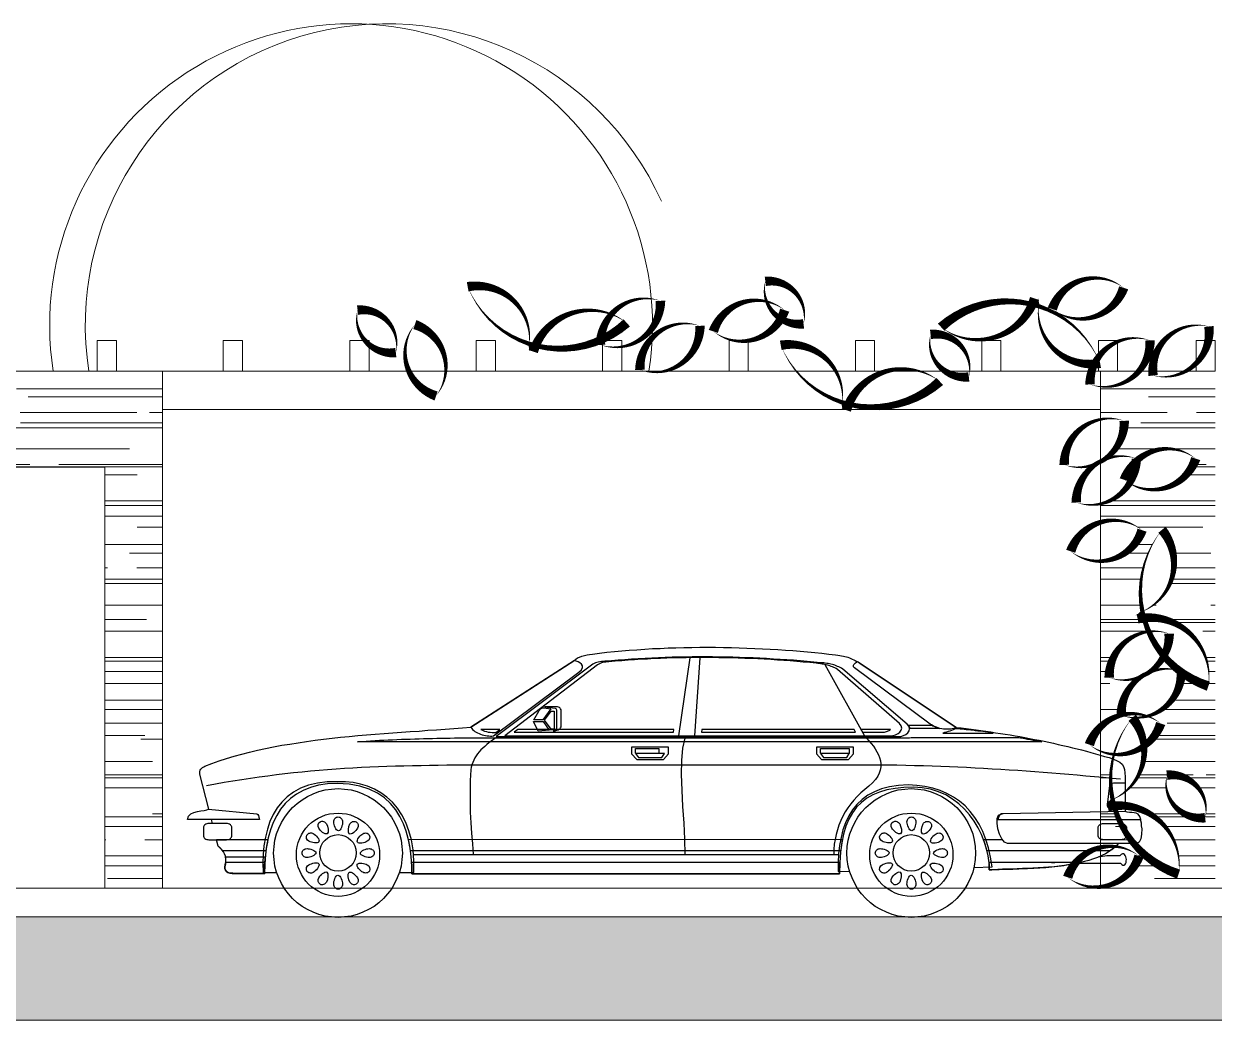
# Model space of a CAD drawing. Header units: metres. Extents: x -686 to 211, y -481 to 125.
# Drawn here: x -487.91 to -481.7, y -382.4 to -377.2 of the extents above; entities that cross this region are included whole.
import ezdxf

# ---------------------------------------------------------------- set-up
doc = ezdxf.new("R2010")
doc.units = ezdxf.units.M
for name, color, linetype in [('SRAFA', 251, 'Continuous'), ('SRAFY', 3, 'Continuous'), ('stávající stromy', 86, 'Continuous'), ('zariz.predmety', 203, 'Continuous'), ('ZDIVO', 1, 'Continuous')]:
    doc.layers.add(name, color=color, linetype=linetype)
pattern_1 = [(360, (-155.7616, -36.91541), (0.44704, 0.2032), [3.048, -0.4064, 1.016, -0.2032]), (360, (-155.49135, -36.8138), (-0.2032, 0.270256), [0.6096, -0.067056, 1.2192, -0.1524]), (360, (-155.66001, -36.74269), (1.05664, 0.136144), [1.6256, -0.28448, 0.8128, -0.2032])]

# ---------------------------------------------------------------- blocks, each defined once
blk = doc.blocks.new('A$C6856461F')
at = {"linetype": 'Continuous'}
for points in [[(-369.08, 78.96), (-365.31, 80.4), (-361.53, 81.7), (-357.62, 82.94), (-353.71, 84.17), (-349.73, 85.27), (-345.62, 86.3), (-341.5, 87.26), (-337.38, 88.22), (-333.13, 89.04), (-328.88, 89.87), (-324.63, 90.55), (-320.24, 91.24), (-315.85, 91.92), (-311.45, 92.54), (-307, 93.09), (-302.54, 93.57), (-298.08, 94.05), (-293.55, 94.53), (-289.02, 94.94), (-284.49, 95.35), (-279.96, 95.7), (-275.37, 96.11), (-270.84, 96.45), (-266.24, 96.73), (-261.72, 97.07), (-257.12, 97.34), (-252.59, 97.69), (-248, 97.96), (-243.47, 98.3), (-239.01, 98.58), (-234.48, 98.92), (-230.02, 99.26), (-175.76, 134.32), (-175.14, 134.94), (-174.32, 135.49), (-173.29, 135.97), (-172.05, 136.38), (-170.75, 136.72), (-169.38, 137.07), (-168.01, 137.27), (-166.56, 137.55), (-162.79, 138.03), (-159.02, 138.44), (-155.11, 138.85), (-151.2, 139.19), (-147.29, 139.54), (-143.31, 139.81), (-139.26, 140.08), (-135.21, 140.36), (-131.17, 140.49), (-127.05, 140.7), (-122.94, 140.84), (-118.82, 140.91), (-114.7, 140.97), (-110.52, 141.04), (-106.4, 141.04), (-102.22, 141.04), (-98.1, 140.97), (-93.99, 140.91), (-89.87, 140.77), (-85.82, 140.63), (-81.71, 140.49), (-77.66, 140.29), (-73.68, 140.08), (-69.7, 139.88), (-65.72, 139.6), (-61.88, 139.33), (-57.97, 138.98), (-54.2, 138.71), (-50.42, 138.3), (-46.79, 137.96), (-43.15, 137.55), (-39.58, 137.13), (-38.42, 136.99), (-37.39, 136.79), (-36.43, 136.65), (-35.47, 136.45), (-34.64, 136.24), (-33.82, 136.04), (-33.07, 135.83), (-32.24, 135.56), (-31.56, 135.28), (-30.8, 134.94), (-30.05, 134.59), (-29.29, 134.18), (-28.47, 133.7), (-27.65, 133.22), (-26.76, 132.61), (-25.79, 131.99), (23.53, 99.19), (26.07, 98.92), (28.67, 98.58), (31.22, 98.24), (33.82, 97.89), (36.36, 97.55), (38.97, 97.21), (41.5, 96.86), (44.04, 96.45), (46.58, 96.11), (49.12, 95.7), (51.73, 95.29), (54.26, 94.8), (56.73, 94.39), (59.27, 93.91), (61.81, 93.43), (64.35, 92.95), (66.82, 92.47), (69.36, 91.99), (71.83, 91.44), (74.3, 90.9), (76.77, 90.35), (79.24, 89.8), (81.71, 89.25), (84.18, 88.63), (86.58, 88.08), (88.98, 87.46), (91.45, 86.78), (93.85, 86.16), (96.18, 85.47), (98.58, 84.79), (100.98, 84.1), (103.31, 83.42), (105.65, 82.66), (107.5, 81.84), (109.01, 81.02), (110.11, 79.99), (110.86, 78.82), (111.34, 77.31), (111.62, 75.53), (111.69, 73.4), (111.69, 55.29)], [(-230.02, 99.26), (-229.61, 98.65), (-229.13, 98.1), (-228.51, 97.62), (-227.9, 97.14), (-227.21, 96.66), (-226.52, 96.31), (-225.7, 95.97), (-224.94, 95.63), (-224.12, 95.35), (-223.23, 95.15), (-222.41, 94.94), (-221.52, 94.8), (-220.69, 94.74), (-219.8, 94.67), (-219.05, 94.67), (-218.22, 94.74), (-173.7, 128.01), (-172.33, 129.31), (-171.71, 130.48), (-171.71, 131.37), (-172.26, 132.19), (-173.08, 132.88), (-174.04, 133.43), (-175.07, 133.84), (-175.96, 134.18), (-230.02, 99.26)], [(-216.78, 94.39), (-6.66, 94.39), (-5.42, 94.53), (-4.12, 94.94), (-2.88, 95.56), (-1.85, 96.45), (-1.17, 97.41), (-0.89, 98.51), (-1.17, 99.75), (-2.13, 100.98), (-35.81, 129.72), (-36.5, 130.13), (-37.11, 130.48), (-37.8, 130.82), (-38.49, 131.1), (-39.17, 131.37), (-39.86, 131.64), (-40.54, 131.85), (-41.23, 132.06), (-41.99, 132.19), (-42.67, 132.4), (-43.42, 132.54), (-44.18, 132.61), (-44.94, 132.74), (-45.69, 132.88), (-46.45, 132.95), (-47.27, 133.02), (-50.84, 133.36), (-54.33, 133.63), (-57.9, 133.98), (-61.47, 134.25), (-64.97, 134.46), (-68.54, 134.73), (-72.03, 134.94), (-75.6, 135.14), (-79.17, 135.35), (-82.67, 135.49), (-86.23, 135.62), (-89.73, 135.76), (-93.3, 135.83), (-96.8, 135.9), (-100.37, 135.97), (-103.87, 136.04), (-107.43, 136.04), (-110.93, 136.04), (-114.43, 136.04), (-118, 135.97), (-121.5, 135.9), (-124.99, 135.83), (-128.56, 135.69), (-132.06, 135.56), (-135.56, 135.42), (-139.05, 135.28), (-142.62, 135.08), (-146.12, 134.87), (-149.62, 134.59), (-153.12, 134.39), (-156.62, 134.05), (-160.12, 133.77), (-161.01, 133.7), (-161.83, 133.63), (-162.65, 133.5), (-163.48, 133.36), (-164.23, 133.15), (-164.92, 132.88), (-165.61, 132.61), (-166.29, 132.19), (-216.78, 94.39)], [(-212.39, 94.8), (-10.56, 94.8), (-9.4, 94.94), (-8.16, 95.35), (-6.93, 95.97), (-5.97, 96.79), (-5.28, 97.76), (-5.01, 98.85), (-5.28, 100.02), (-6.24, 101.25), (-38.55, 129.52), (-39.17, 129.93), (-39.86, 130.27), (-40.48, 130.55), (-41.09, 130.89), (-41.78, 131.1), (-42.47, 131.37), (-43.08, 131.58), (-43.77, 131.78), (-44.46, 131.92), (-45.21, 132.12), (-45.89, 132.26), (-46.58, 132.33), (-47.34, 132.47), (-48.09, 132.61), (-48.85, 132.68), (-49.6, 132.74), (-53.03, 133.09), (-56.39, 133.36), (-59.82, 133.63), (-63.18, 133.91), (-66.61, 134.18), (-69.97, 134.39), (-73.41, 134.66), (-76.77, 134.8), (-80.2, 135.01), (-83.63, 135.14), (-86.99, 135.28), (-90.35, 135.42), (-93.78, 135.49), (-97.14, 135.62), (-100.57, 135.62), (-103.93, 135.69), (-107.36, 135.69), (-110.73, 135.69), (-114.09, 135.69), (-117.52, 135.62), (-120.88, 135.56), (-124.24, 135.49), (-127.67, 135.42), (-131.03, 135.28), (-134.39, 135.14), (-137.75, 134.94), (-141.11, 134.8), (-144.54, 134.53), (-147.91, 134.32), (-151.27, 134.05), (-154.63, 133.77), (-157.99, 133.5), (-158.81, 133.43), (-159.64, 133.36), (-160.39, 133.22), (-161.15, 133.09), (-161.9, 132.88), (-162.59, 132.61), (-163.27, 132.33), (-163.89, 131.92), (-212.39, 94.8)], [(-121.43, 94.8), (-115.46, 135.56)], [(-113.13, 94.8), (-110.31, 135.62)], [(-45.14, 131.99), (-24.42, 94.74)], [(23.46, 99.26), (22.85, 98.99), (22.16, 98.72), (21.4, 98.51), (20.58, 98.37), (19.69, 98.3), (18.8, 98.3), (17.84, 98.3), (16.88, 98.37), (15.92, 98.51), (14.95, 98.72), (14, 98.99), (13.1, 99.26), (12.21, 99.61), (11.39, 100.02), (10.56, 100.5), (9.88, 100.98), (-29.64, 130.41), (-30.12, 130.82), (-30.25, 131.23), (-30.18, 131.64), (-29.98, 132.12), (-29.57, 132.54), (-29.09, 132.88), (-28.61, 133.29), (-28.13, 133.63), (23.46, 99.26)], [(-188.24, 108.87), (-192.5, 103.17), (-197.23, 103.17), (-194.56, 107.77), (-194.35, 108.11), (-194.07, 108.46), (-193.87, 108.73), (-193.53, 108.94), (-193.25, 109.14), (-192.91, 109.28), (-192.43, 109.42), (-191.95, 109.42), (-188.24, 108.87)], [(-191.67, 110.03), (-186.05, 109.21), (-185.64, 109.01), (-185.43, 108.73), (-185.29, 108.32), (-185.36, 107.84), (-185.36, 98.99), (-185.57, 98.37), (-185.84, 97.96), (-186.39, 97.55), (-187.14, 97.28), (-186.05, 97.48), (-185.16, 97.76), (-184.47, 98.03), (-183.85, 98.3), (-183.44, 98.65), (-183.17, 98.99), (-182.96, 99.47), (-182.89, 99.95), (-182.89, 107.63), (-182.96, 108.32), (-183.17, 108.87), (-183.44, 109.28), (-183.78, 109.55), (-184.26, 109.83), (-184.81, 109.97), (-185.43, 110.03), (-186.12, 110.03), (-191.67, 110.03)], [(-186.53, 107.7), (-186.53, 98.24), (-188.04, 98.24), (-191.54, 103.04), (-188.18, 107.7), (-186.53, 107.7)], [(-194.83, 97.34), (-197.37, 102.28), (-192.36, 102.28), (-189.07, 97.82), (-194.83, 97.34)], [(-1.37, 100.36), (10.7, 100.36), (11.25, 100.09), (11.73, 99.88), (12.28, 99.61), (12.83, 99.4), (13.31, 99.19), (13.86, 98.99), (14.41, 98.78), (14.95, 98.58), (-0.62, 98.58), (-0.75, 99.13), (-0.96, 99.54), (-1.17, 99.95), (-1.37, 100.36)], [(56.25, 93.98), (57.01, 93.84), (57.76, 93.71), (58.52, 93.57), (59.27, 93.43), (60.03, 93.3), (60.78, 93.16), (61.54, 93.02), (62.29, 92.89), (62.98, 92.75), (63.73, 92.61), (64.49, 92.47), (65.24, 92.33), (65.99, 92.2), (66.75, 91.99), (67.5, 91.86), (68.26, 91.72), (-289.3, 91.72), (-287.03, 91.86), (-284.7, 92.06), (-282.44, 92.2), (-280.1, 92.33), (-277.84, 92.47), (-275.51, 92.61), (-273.24, 92.68), (-270.91, 92.81), (-268.65, 92.89), (-266.31, 93.02), (-263.98, 93.09), (-261.72, 93.16), (-259.38, 93.23), (-257.05, 93.3), (-254.79, 93.37), (-252.46, 93.43), (-250.12, 93.5), (-247.86, 93.57), (-245.53, 93.57), (-243.26, 93.64), (-240.93, 93.64), (-238.6, 93.71), (-236.33, 93.71), (-234, 93.71), (-231.74, 93.78), (-229.47, 93.78), (-227.14, 93.78), (-224.88, 93.78), (-222.61, 93.78), (-220.35, 93.78), (-218.08, 93.78), (-215.82, 93.78), (-5.01, 93.78), (-4.18, 93.78), (-3.36, 93.78), (-2.54, 93.78), (-1.71, 93.84), (-0.89, 93.84), (-0.14, 93.91), (0.69, 93.91), (1.44, 93.98), (56.25, 93.98)], [(-217.06, 93.71), (-218.29, 92.89), (-219.46, 91.99), (-220.63, 91.1), (-221.72, 90.21), (-222.82, 89.32), (-223.85, 88.42), (-224.81, 87.46), (-225.7, 86.44), (-226.52, 85.47), (-227.28, 84.38), (-227.96, 83.28), (-228.58, 82.18), (-229.06, 80.95), (-229.47, 79.71), (-229.82, 78.48), (-230.02, 77.1), (-230.37, 71.55), (-230.5, 66.06), (-230.5, 60.5), (-230.37, 55.01), (-230.09, 49.46), (-229.68, 43.9), (-229.27, 38.41), (-228.86, 32.86)], [(-224.81, 98.1), (-223.92, 97.69), (-222.96, 97.34), (-221.93, 97), (-220.97, 96.79), (-219.94, 96.66), (-218.91, 96.59), (-217.95, 96.52), (-216.99, 96.59), (-215, 98.1), (-224.81, 98.1)], [(-195.24, 98.1), (-205.6, 98.1), (-207.45, 96.73), (-124.17, 96.73), (-123.97, 98.1), (-184.33, 98.1), (-184.33, 98.1), (-195.24, 98.1)], [(-185.77, 98.03), (-189.27, 98.1), (-189.27, 98.1), (-185.77, 98.03)], [(-118.34, 93.64), (-119.51, 88.42), (-120.05, 81.98), (-120.12, 74.57), (-119.85, 66.47), (-119.44, 57.9), (-118.89, 49.25), (-118.48, 40.82), (-118.34, 32.86)], [(-109.49, 98.1), (-109.56, 96.73), (-29.16, 96.73), (-29.91, 98.1), (-109.49, 98.1)], [(-23.32, 93.64), (-22.09, 92.27), (-20.92, 90.83), (-19.82, 89.39), (-18.8, 87.94), (-17.91, 86.44), (-17.15, 84.93), (-16.53, 83.42), (-16.12, 81.84), (-15.92, 80.26), (-15.92, 78.61), (-16.19, 76.97), (-16.74, 75.32), (-17.56, 73.68), (-18.73, 71.96), (-20.24, 70.24), (-22.09, 68.46), (-24.29, 66.82), (-26.27, 65.03), (-28.19, 63.18), (-29.98, 61.26), (-31.63, 59.27), (-33.14, 57.21), (-34.51, 55.08), (-35.74, 52.82), (-36.84, 50.56), (-37.8, 48.22), (-38.62, 45.75), (-39.31, 43.28), (-39.79, 40.75), (-40.2, 38.21), (-40.41, 35.53), (-40.48, 32.86)], [(-26.27, 98.1), (-25.52, 96.73), (-14.61, 96.73), (-14, 96.79), (-13.45, 96.93), (-12.96, 97.07), (-12.42, 97.21), (-12.01, 97.41), (-11.59, 97.62), (-11.25, 97.82), (-10.91, 98.1), (-26.27, 98.1)], [(42.74, 96.25), (41.37, 96.45), (40, 96.66), (38.62, 96.86), (37.32, 97), (36.02, 97.21), (34.78, 97.34), (33.48, 97.48), (32.31, 97.69), (31.08, 97.82), (29.91, 97.96), (28.75, 98.03), (27.65, 98.17), (26.55, 98.24), (25.45, 98.37), (24.42, 98.44), (23.46, 98.51), (22.64, 98.24), (21.81, 97.89), (20.99, 97.62), (20.1, 97.34), (19.21, 97.07), (18.32, 96.79), (17.42, 96.52), (16.46, 96.25), (42.74, 96.25)], [(-143.44, 82.46), (-129.45, 82.46), (-126.85, 85.34), (-126.85, 88.84), (-146.12, 88.84), (-146.12, 85.34), (-143.44, 82.46)], [(-144, 85.75), (-144, 88.22), (-131.85, 88.22), (-131.85, 85.61)], [(-46.86, 82.46), (-32.86, 82.46), (-30.25, 85.34), (-30.25, 88.84), (-49.53, 88.84), (-49.53, 85.34), (-46.86, 82.46)], [(-47.4, 85.75), (-47.4, 88.22), (-32.38, 88.22), (-32.38, 85.61)], [(-144, 85.61), (-142.49, 83.55), (-130.28, 83.55), (-128.97, 85.61), (-144, 85.61)], [(-47.4, 85.61), (-45.89, 83.55), (-33.68, 83.55), (-32.38, 85.61), (-47.4, 85.61)], [(-366.96, 56.57), (-371.55, 74.77), (-371.62, 75.53), (-371.62, 76.21), (-371.41, 76.9), (-371.07, 77.45), (-370.66, 77.93), (-370.18, 78.34), (-369.63, 78.68), (-369.08, 78.96)], [(109.28, 72.17), (104.76, 72.58), (100.23, 72.99), (95.7, 73.4), (91.24, 73.81), (86.71, 74.22), (82.26, 74.57), (77.8, 74.91), (73.34, 75.32), (68.88, 75.67), (64.49, 76.01), (60.03, 76.28), (55.57, 76.63), (51.11, 76.9), (46.72, 77.24), (42.26, 77.45), (37.8, 77.72), (33.34, 78), (28.88, 78.2), (24.36, 78.41), (19.9, 78.61), (15.37, 78.82), (10.84, 78.96), (6.31, 79.09), (1.71, 79.23), (-2.88, 79.3), (-7.48, 79.44), (-12.14, 79.51), (-16.81, 79.51), (-21.54, 79.57), (-26.27, 79.57), (-31.01, 79.57), (-35.81, 79.51), (-224.46, 79.51), (-229.06, 79.51), (-233.59, 79.51), (-238.12, 79.44), (-242.64, 79.44), (-247.17, 79.37), (-251.63, 79.3), (-256.09, 79.23), (-260.55, 79.16), (-265.01, 79.03), (-269.47, 78.96), (-273.93, 78.75), (-278.39, 78.61), (-282.78, 78.41), (-287.24, 78.2), (-291.63, 77.93), (-296.09, 77.72), (-300.48, 77.38), (-304.94, 77.04), (-309.33, 76.69), (-313.79, 76.35), (-318.25, 75.87), (-322.71, 75.46), (-327.16, 74.91), (-331.62, 74.43), (-336.15, 73.81), (-340.68, 73.26), (-345.21, 72.58), (-349.73, 71.89), (-354.33, 71.14), (-358.86, 70.38), (-363.45, 69.56), (-368.12, 68.67)], [(109.28, 72.17), (104.76, 72.58), (100.23, 72.99), (95.7, 73.4), (91.24, 73.81), (86.71, 74.22), (82.26, 74.57), (77.8, 74.91), (73.34, 75.32), (68.88, 75.67), (64.49, 76.01), (60.03, 76.28), (55.57, 76.63), (51.11, 76.9), (46.72, 77.24), (42.26, 77.45), (37.8, 77.72), (33.34, 78), (28.88, 78.2), (24.36, 78.41), (19.9, 78.61), (15.37, 78.82), (10.84, 78.96), (6.31, 79.09), (1.71, 79.23), (-2.88, 79.3), (-7.48, 79.44), (-12.14, 79.51), (-16.81, 79.51), (-21.54, 79.57), (-26.27, 79.57), (-31.01, 79.57), (-35.81, 79.51), (-224.46, 79.51), (-229.06, 79.51), (-233.59, 79.51), (-238.12, 79.44), (-242.64, 79.44), (-247.17, 79.37), (-251.63, 79.3), (-256.09, 79.23), (-260.55, 79.16), (-265.01, 79.03), (-269.47, 78.96), (-273.93, 78.75), (-278.39, 78.61), (-282.78, 78.41), (-287.24, 78.2), (-291.63, 77.93), (-296.09, 77.72), (-300.48, 77.38), (-304.94, 77.04), (-309.33, 76.69), (-313.79, 76.35), (-318.25, 75.87), (-322.71, 75.46), (-327.16, 74.91), (-331.62, 74.43), (-336.15, 73.81), (-340.68, 73.26), (-345.21, 72.58), (-349.73, 71.89), (-354.33, 71.14), (-358.86, 70.38), (-363.45, 69.56), (-368.12, 68.67)], [(108.19, 38.62), (107.91, 38.28), (106.54, 36.9), (104.96, 35.6), (103.31, 34.37), (101.46, 33.27), (99.48, 32.24), (97.35, 31.35), (95.15, 30.52), (92.82, 29.77), (90.42, 29.15), (87.88, 28.53), (85.34, 27.99), (82.73, 27.57), (79.99, 27.16), (77.32, 26.82), (74.57, 26.48), (71.76, 26.2), (69.01, 26), (66.27, 25.86), (63.46, 25.65), (60.71, 25.52), (58.04, 25.45), (55.36, 25.31), (52.75, 25.24), (50.15, 25.17), (47.68, 25.11), (45.28, 25.04), (42.95, 24.9), (40.75, 24.83), (40.61, 28.47), (40.13, 32.17), (39.31, 35.88), (38.14, 39.58), (36.7, 43.28), (34.92, 46.85), (32.79, 50.28), (30.46, 53.51), (27.72, 56.59), (24.77, 59.34), (21.54, 61.81), (17.97, 63.93), (14.2, 65.65), (10.08, 66.88), (5.76, 67.71), (1.17, 67.98), (-3.84, 67.84), (-8.44, 67.36), (-12.69, 66.61), (-16.6, 65.44), (-20.1, 64), (-23.26, 62.22), (-26.07, 60.02), (-28.54, 57.56), (-30.73, 54.6), (-32.59, 51.31), (-34.16, 47.61), (-35.4, 43.49), (-36.36, 38.96), (-36.98, 34.02), (-37.39, 28.6), (-37.52, 22.77), (-260.89, 22.77), (-260.96, 26.06), (-261.1, 29.63), (-261.44, 33.34), (-261.99, 37.25), (-262.82, 41.16), (-263.91, 45.07), (-265.28, 48.91), (-267.14, 52.61), (-269.33, 56.18), (-272.01, 59.41), (-275.16, 62.36), (-278.87, 64.89), (-283.19, 67.02), (-288.06, 68.6), (-293.69, 69.56), (-299.93, 69.9), (-305.01, 69.7), (-309.6, 69.01), (-313.86, 67.84), (-317.7, 66.33), (-321.13, 64.42), (-324.28, 62.15), (-327.03, 59.47), (-329.43, 56.46), (-331.49, 53.16), (-333.27, 49.6), (-334.71, 45.69), (-335.88, 41.57), (-336.77, 37.18), (-337.38, 32.58), (-337.73, 27.78), (-337.87, 22.77), (-353.17, 22.98), (-354.67, 22.98), (-355.98, 23.12), (-356.94, 23.46), (-357.69, 23.94), (-358.24, 24.63), (-358.52, 25.45), (-358.52, 26.54), (-358.31, 27.85), (-358.1, 29.36), (-358.1, 30.73), (-358.31, 31.97), (-358.72, 33.13), (-359.27, 34.23), (-360.09, 35.26), (-360.98, 36.22), (-362.08, 37.25), (-362.91, 40.54)], [(-267.42, 23.46), (-259.93, 23.46), (-259.86, 29.56), (-260.28, 35.26), (-261.1, 40.47), (-262.4, 45.27), (-264.05, 49.6), (-266.04, 53.51), (-268.37, 57), (-271.05, 60.09), (-273.93, 62.77), (-277.08, 65.1), (-280.45, 66.95), (-284.01, 68.46), (-287.72, 69.63), (-291.49, 70.38), (-295.47, 70.8), (-299.45, 70.86), (-305.07, 70.72), (-310.22, 70.11), (-314.81, 69.01), (-319, 67.43), (-322.71, 65.44), (-325.93, 63.04), (-328.81, 60.23), (-331.28, 57.14), (-333.34, 53.71), (-335.05, 50.01), (-336.36, 46.03), (-337.38, 41.84), (-338.14, 37.45), (-338.55, 32.92), (-338.69, 28.26), (-338.62, 23.46)], [(32.73, 26.07), (42.19, 26.34), (41.37, 31.49), (40.34, 36.29), (38.97, 40.75), (37.32, 44.86), (35.4, 48.71), (33.2, 52.13), (30.8, 55.36), (28.13, 58.17), (25.18, 60.64), (22.02, 62.84), (18.59, 64.69), (15.02, 66.27), (11.18, 67.43), (7.14, 68.32), (2.88, 68.94), (-1.58, 69.15), (-6.66, 68.94), (-11.32, 68.26), (-15.51, 67.16), (-19.28, 65.65), (-22.71, 63.8), (-25.73, 61.6), (-28.4, 58.99), (-30.66, 56.11), (-32.65, 52.96), (-34.3, 49.46), (-35.67, 45.75), (-36.7, 41.77), (-37.46, 37.59), (-38.01, 33.27), (-38.28, 28.74), (-38.28, 24.01)], [(111.69, 56.66), (103.59, 56.87), (102.97, 57.14), (102.63, 57.56), (102.49, 58.17), (102.56, 58.86), (103.73, 68.94), (104, 69.49), (104.41, 69.9), (104.96, 70.18), (105.65, 70.24), (111.69, 70.24), (111.69, 56.66)], [(-299.45, 67.23), (-296.02, 67.02), (-292.66, 66.54), (-289.5, 65.72), (-286.41, 64.55), (-283.46, 63.18), (-280.65, 61.46), (-278.11, 59.54), (-275.71, 57.35), (-273.52, 54.95), (-271.6, 52.41), (-269.88, 49.6), (-268.51, 46.65), (-267.34, 43.56), (-266.52, 40.4), (-266.04, 37.04), (-265.83, 33.61), (-266.04, 30.18), (-266.52, 26.82), (-267.34, 23.66), (-268.51, 20.58), (-269.88, 17.63), (-271.6, 14.81), (-273.52, 12.28), (-275.71, 9.88), (-278.11, 7.68), (-280.65, 5.76), (-283.46, 4.05), (-286.41, 2.68), (-289.5, 1.51), (-292.66, 0.69), (-296.02, 0.21), (-299.45, 0), (-302.88, 0.21), (-306.24, 0.69), (-309.4, 1.51), (-312.48, 2.68), (-315.43, 4.05), (-318.25, 5.76), (-320.78, 7.68), (-323.18, 9.88), (-325.38, 12.28), (-327.3, 14.81), (-329.02, 17.63), (-330.39, 20.58), (-331.55, 23.66), (-332.38, 26.82), (-332.86, 30.18), (-333.07, 33.61), (-332.86, 37.04), (-332.38, 40.4), (-331.55, 43.56), (-330.39, 46.65), (-329.02, 49.6), (-327.3, 52.41), (-325.38, 54.95), (-323.18, 57.35), (-320.78, 59.54), (-318.25, 61.46), (-315.43, 63.18), (-312.48, 64.55), (-309.4, 65.72), (-306.24, 66.54), (-302.88, 67.02), (-299.45, 67.23)], [(0, 67.23), (3.43, 67.02), (6.79, 66.54), (9.95, 65.72), (13.03, 64.55), (15.99, 63.18), (18.8, 61.46), (21.34, 59.54), (23.74, 57.35), (25.93, 54.95), (27.85, 52.41), (29.57, 49.6), (30.94, 46.65), (32.11, 43.56), (32.93, 40.4), (33.41, 37.04), (33.62, 33.61), (33.41, 30.18), (32.93, 26.82), (32.11, 23.66), (30.94, 20.58), (29.57, 17.63), (27.85, 14.81), (25.93, 12.28), (23.74, 9.88), (21.34, 7.68), (18.8, 5.76), (15.99, 4.05), (13.03, 2.68), (9.95, 1.51), (6.79, 0.69), (3.43, 0.21), (0, 0), (-3.43, 0.21), (-6.79, 0.69), (-9.95, 1.51), (-13.03, 2.68), (-15.98, 4.05), (-18.8, 5.76), (-21.33, 7.68), (-23.74, 9.88), (-25.93, 12.28), (-27.85, 14.81), (-29.57, 17.63), (-30.94, 20.58), (-32.11, 23.66), (-32.93, 26.82), (-33.41, 30.18), (-33.62, 33.61), (-33.41, 37.04), (-32.93, 40.4), (-32.11, 43.56), (-30.94, 46.65), (-29.57, 49.6), (-27.85, 52.41), (-25.93, 54.95), (-23.74, 57.35), (-21.33, 59.54), (-18.8, 61.46), (-15.98, 63.18), (-13.03, 64.55), (-9.95, 65.72), (-6.79, 66.54), (-3.43, 67.02), (0, 67.23)], [(-340.54, 51.04), (-378.07, 51.11), (-377.52, 52.82), (-376.28, 54.06), (-374.7, 54.81), (-372.92, 55.29), (-371.07, 55.63), (-369.35, 55.84), (-367.98, 56.11), (-367.16, 56.59), (-341.91, 54.06), (-341.36, 53.78), (-341.02, 53.23), (-340.75, 52.34), (-340.54, 51.04)], [(-365.06, 49.05), (-365.57, 51.08)], [(-308.85, 49.94), (-308.43, 50.14), (-307.95, 50.21), (-307.48, 50.21), (-307.06, 50.08), (-306.58, 49.87), (-306.17, 49.6), (-305.83, 49.25), (-305.49, 48.84), (-305.01, 47.61), (-304.59, 46.1), (-304.59, 44.59), (-305.07, 43.7), (-305.55, 43.56), (-306.1, 43.7), (-306.79, 43.97), (-307.48, 44.38), (-308.09, 44.93), (-308.71, 45.48), (-309.19, 46.03), (-309.53, 46.51), (-309.88, 47.47), (-309.88, 48.43), (-309.53, 49.32), (-308.85, 49.94)], [(-299.38, 52.48), (-298.9, 52.41), (-298.49, 52.27), (-298.08, 52.07), (-297.73, 51.72), (-297.46, 51.31), (-297.25, 50.9), (-297.12, 50.42), (-297.05, 49.87), (-297.12, 49.25), (-297.18, 48.57), (-297.39, 47.74), (-297.66, 46.99), (-298.01, 46.3), (-298.35, 45.75), (-298.76, 45.34), (-299.24, 45.21), (-299.72, 45.34), (-300.2, 45.75), (-300.62, 46.3), (-300.96, 46.99), (-301.3, 47.74), (-301.51, 48.57), (-301.64, 49.25), (-301.71, 49.87), (-301.64, 50.42), (-301.51, 50.9), (-301.3, 51.31), (-301.03, 51.72), (-300.68, 52.07), (-300.27, 52.27), (-299.86, 52.41), (-299.38, 52.48)], [(-289.98, 49.87), (-289.3, 49.25), (-288.95, 48.43), (-288.95, 47.47), (-289.3, 46.51), (-289.64, 46.03), (-290.12, 45.41), (-290.67, 44.86), (-291.21, 44.31), (-291.9, 43.83), (-292.52, 43.56), (-293.07, 43.42), (-293.55, 43.56), (-294.03, 44.45), (-294.03, 45.96), (-293.76, 47.54), (-293.27, 48.77), (-293, 49.19), (-292.66, 49.53), (-292.25, 49.8), (-291.83, 50.01), (-291.35, 50.14), (-290.87, 50.14), (-290.46, 50.08), (-289.98, 49.87)], [(-9.4, 49.94), (-8.99, 50.14), (-8.51, 50.21), (-8.03, 50.21), (-7.61, 50.08), (-7.14, 49.87), (-6.72, 49.6), (-6.38, 49.25), (-6.04, 48.84), (-5.56, 47.61), (-5.15, 46.1), (-5.15, 44.59), (-5.63, 43.7), (-6.1, 43.56), (-6.66, 43.7), (-7.34, 43.97), (-8.03, 44.38), (-8.64, 44.93), (-9.26, 45.48), (-9.74, 46.03), (-10.08, 46.51), (-10.43, 47.47), (-10.43, 48.43), (-10.08, 49.32), (-9.4, 49.94)], [(0.07, 52.48), (0.55, 52.41), (0.96, 52.27), (1.37, 52.07), (1.71, 51.72), (1.99, 51.31), (2.19, 50.9), (2.33, 50.42), (2.4, 49.87), (2.33, 49.25), (2.27, 48.57), (2.06, 47.74), (1.78, 46.99), (1.44, 46.3), (1.1, 45.75), (0.69, 45.34), (0.21, 45.21), (-0.28, 45.34), (-0.75, 45.75), (-1.17, 46.3), (-1.51, 46.99), (-1.85, 47.74), (-2.06, 48.57), (-2.19, 49.25), (-2.26, 49.87), (-2.19, 50.42), (-2.06, 50.9), (-1.85, 51.31), (-1.58, 51.72), (-1.23, 52.07), (-0.82, 52.27), (-0.41, 52.41), (0.07, 52.48)], [(9.47, 49.87), (10.15, 49.25), (10.5, 48.43), (10.5, 47.47), (10.15, 46.51), (9.81, 46.03), (9.33, 45.41), (8.78, 44.86), (8.23, 44.31), (7.55, 43.83), (6.93, 43.56), (6.38, 43.42), (5.9, 43.56), (5.42, 44.45), (5.42, 45.96), (5.69, 47.54), (6.17, 48.77), (6.45, 49.19), (6.79, 49.53), (7.2, 49.8), (7.62, 50.01), (8.09, 50.14), (8.57, 50.14), (8.99, 50.08), (9.47, 49.87)], [(120.33, 47.26), (120.4, 46.3), (120.26, 43.49), (119.85, 41.02), (119.02, 39.31), (117.93, 38.62), (50.22, 38.62), (48.64, 39.31), (47.27, 41.02), (46.1, 43.49), (45.28, 46.3), (44.87, 49.12), (44.87, 51.59), (45.48, 53.3), (46.72, 53.99), (46.72, 53.99), (46.72, 53.92)], [(45.14, 51.04), (119.92, 51.11), (119.37, 52.75), (118.55, 53.85), (117.52, 54.4), (116.35, 54.67), (115.12, 54.74), (113.95, 54.81), (112.72, 54.95), (111.69, 55.29), (47.95, 54.06), (47.34, 53.99), (46.86, 53.78), (46.45, 53.58), (46.1, 53.23), (45.83, 52.82), (45.55, 52.34), (45.35, 51.72), (45.14, 51.04)], [(47.95, 54.06), (46.79, 54.06), (46.58, 53.64), (46.58, 53.64)], [(120.36, 46.78), (120.4, 46.78), (120.33, 47.95), (120.26, 49.25), (119.99, 50.42), (119.85, 51.04), (119.85, 51.11)], [(-357.76, 49.05), (-366.89, 49.05), (-367.5, 48.98), (-368.05, 48.84), (-368.53, 48.63), (-368.94, 48.36), (-369.29, 48.02), (-369.56, 47.68), (-369.7, 47.26), (-369.77, 46.78), (-369.77, 42.8), (-369.7, 42.33), (-369.56, 41.91), (-369.29, 41.5), (-368.94, 41.16), (-368.53, 40.88), (-368.05, 40.68), (-367.5, 40.61), (-366.89, 40.54), (-357.76, 40.54), (-357.21, 40.61), (-356.66, 40.68), (-356.18, 40.88), (-355.7, 41.16), (-355.36, 41.5), (-355.08, 41.91), (-354.95, 42.33), (-354.88, 42.8), (-354.88, 46.78), (-354.95, 47.26), (-355.08, 47.68), (-355.36, 48.02), (-355.7, 48.36), (-356.18, 48.63), (-356.66, 48.84), (-357.21, 48.98), (-357.76, 49.05)], [(-315.71, 43.01), (-315.43, 43.35), (-315.09, 43.7), (-314.68, 43.9), (-314.2, 44.04), (-313.79, 44.11), (-313.3, 44.11), (-312.83, 43.97), (-312.35, 43.76), (-311.87, 43.42), (-311.25, 42.94), (-310.7, 42.39), (-310.15, 41.77), (-309.67, 41.16), (-309.4, 40.54), (-309.26, 39.99), (-309.4, 39.51), (-309.74, 39.17), (-310.29, 38.96), (-310.97, 38.89), (-311.8, 38.96), (-312.55, 39.03), (-313.38, 39.24), (-314.06, 39.44), (-314.61, 39.72), (-315.36, 40.4), (-315.85, 41.23), (-315.98, 42.12), (-315.71, 43.01)], [(-283.12, 43.01), (-282.85, 42.12), (-282.92, 41.23), (-283.4, 40.34), (-284.15, 39.72), (-284.7, 39.44), (-285.39, 39.17), (-286.14, 38.96), (-286.96, 38.83), (-287.72, 38.76), (-288.4, 38.76), (-288.95, 38.96), (-289.3, 39.31), (-289.43, 39.78), (-289.3, 40.34), (-289.02, 41.02), (-288.61, 41.64), (-288.13, 42.33), (-287.51, 42.87), (-286.96, 43.35), (-286.48, 43.7), (-286, 43.9), (-285.52, 44.04), (-285.04, 44.11), (-284.56, 44.04), (-284.15, 43.9), (-283.74, 43.7), (-283.4, 43.35), (-283.12, 43.01)], [(-16.26, 43.01), (-15.98, 43.35), (-15.64, 43.7), (-15.23, 43.9), (-14.75, 44.04), (-14.34, 44.11), (-13.86, 44.11), (-13.38, 43.97), (-12.9, 43.76), (-12.42, 43.42), (-11.8, 42.94), (-11.25, 42.39), (-10.7, 41.77), (-10.22, 41.16), (-9.95, 40.54), (-9.81, 39.99), (-9.95, 39.51), (-10.29, 39.17), (-10.84, 38.96), (-11.53, 38.89), (-12.35, 38.96), (-13.1, 39.03), (-13.93, 39.24), (-14.61, 39.44), (-15.16, 39.72), (-15.92, 40.4), (-16.4, 41.23), (-16.53, 42.12), (-16.26, 43.01)], [(16.33, 43.01), (16.6, 42.12), (16.53, 41.23), (16.05, 40.34), (15.3, 39.72), (14.75, 39.44), (14.06, 39.17), (13.31, 38.96), (12.49, 38.83), (11.73, 38.76), (11.05, 38.76), (10.5, 38.96), (10.15, 39.31), (10.02, 39.78), (10.15, 40.34), (10.43, 41.02), (10.84, 41.64), (11.32, 42.33), (11.94, 42.87), (12.49, 43.35), (12.97, 43.7), (13.45, 43.9), (13.93, 44.04), (14.41, 44.11), (14.89, 44.04), (15.3, 43.9), (15.71, 43.7), (16.05, 43.35), (16.33, 43.01)], [(100.43, 49.05), (109.56, 49.05), (110.17, 48.98), (110.73, 48.84), (111.21, 48.63), (111.62, 48.36), (111.96, 48.02), (112.23, 47.68), (112.37, 47.26), (112.44, 46.78), (112.44, 42.8), (112.37, 42.33), (112.23, 41.91), (111.96, 41.5), (111.62, 41.16), (111.21, 40.88), (110.73, 40.68), (110.17, 40.61), (109.56, 40.54), (100.43, 40.54), (99.89, 40.61), (99.34, 40.68), (98.86, 40.88), (98.38, 41.16), (98.03, 41.5), (97.76, 41.91), (97.62, 42.33), (97.55, 42.8), (97.55, 46.78), (97.62, 47.26), (97.76, 47.68), (98.03, 48.02), (98.38, 48.36), (98.86, 48.63), (99.34, 48.84), (99.89, 48.98), (100.43, 49.05)], [(-359.61, 34.71), (-359.89, 35.05), (-360.16, 35.39), (-360.44, 35.67), (-360.71, 36.01), (-361.05, 36.29), (-361.4, 36.63), (-361.74, 36.9), (-362.08, 37.25), (-362.97, 40.75), (-336.08, 40.75), (-336.36, 39.31), (-336.63, 37.8), (-336.9, 36.22), (-337.11, 34.71), (-359.61, 34.71)], [(-357.21, 40.61), (-357.21, 40.61)], [(-299.45, 43.22), (-297.53, 43.01), (-295.74, 42.46), (-294.1, 41.57), (-292.72, 40.4), (-291.56, 39.03), (-290.67, 37.38), (-290.12, 35.6), (-289.91, 33.68), (-290.12, 31.76), (-290.67, 29.98), (-291.56, 28.33), (-292.72, 26.96), (-294.1, 25.79), (-295.74, 24.9), (-297.53, 24.35), (-299.45, 24.14), (-301.37, 24.35), (-303.15, 24.9), (-304.8, 25.79), (-306.17, 26.96), (-307.34, 28.33), (-308.23, 29.98), (-308.78, 31.76), (-308.99, 33.68), (-308.78, 35.6), (-308.23, 37.38), (-307.34, 39.03), (-306.17, 40.4), (-304.8, 41.57), (-303.15, 42.46), (-301.37, 43.01), (-299.45, 43.22)], [(-261.58, 34.71), (-261.79, 36.22), (-262.06, 37.73), (-262.33, 39.24), (-262.68, 40.75), (-36.02, 40.82), (-36.29, 39.37), (-36.5, 37.87), (-36.7, 36.29), (-36.91, 34.71), (-261.58, 34.71)], [(0, 43.22), (1.92, 43.01), (3.7, 42.46), (5.35, 41.57), (6.72, 40.4), (7.89, 39.03), (8.78, 37.38), (9.33, 35.6), (9.54, 33.68), (9.33, 31.76), (8.78, 29.98), (7.89, 28.33), (6.72, 26.96), (5.35, 25.79), (3.7, 24.9), (1.92, 24.35), (0, 24.14), (-1.92, 24.35), (-3.7, 24.9), (-5.35, 25.79), (-6.72, 26.96), (-7.89, 28.33), (-8.78, 29.98), (-9.33, 31.76), (-9.54, 33.68), (-9.33, 35.6), (-8.78, 37.38), (-7.89, 39.03), (-6.72, 40.4), (-5.35, 41.57), (-3.7, 42.46), (-1.92, 43.01), (0, 43.22)], [(39.58, 34.71), (39.17, 36.22), (38.76, 37.73), (38.28, 39.24), (37.73, 40.75), (47.49, 40.75)], [(108.22, 38.62), (107.91, 38.28), (107.16, 37.45), (106.4, 36.7), (105.58, 36.01), (104.69, 35.33), (103.8, 34.71), (39.58, 34.71)], [(99.89, 40.61), (99.89, 40.61)], [(-358.24, 31.69), (-337.66, 31.69), (-338, 22.84), (-354.47, 23.05), (-356.59, 23.25), (-357.83, 23.94), (-358.38, 24.97), (-358.52, 26.27), (-358.38, 27.64), (-358.1, 29.08), (-358.04, 30.46), (-358.24, 31.69)], [(-318.25, 33.61), (-318.18, 34.09), (-318.04, 34.5), (-317.83, 34.91), (-317.49, 35.26), (-317.08, 35.53), (-316.67, 35.74), (-316.19, 35.88), (-315.64, 35.94), (-315.02, 35.88), (-314.34, 35.81), (-313.58, 35.6), (-312.76, 35.33), (-312.07, 34.98), (-311.52, 34.64), (-311.11, 34.23), (-310.97, 33.75), (-311.11, 33.27), (-311.52, 32.79), (-312.07, 32.38), (-312.76, 32.03), (-313.58, 31.69), (-314.34, 31.49), (-315.02, 31.35), (-315.64, 31.28), (-316.19, 31.35), (-316.67, 31.49), (-317.08, 31.69), (-317.49, 31.97), (-317.83, 32.31), (-318.04, 32.72), (-318.18, 33.13), (-318.25, 33.61)], [(-280.58, 33.61), (-280.65, 33.13), (-280.79, 32.72), (-280.99, 32.31), (-281.34, 31.97), (-281.75, 31.69), (-282.16, 31.49), (-282.64, 31.35), (-283.12, 31.28), (-283.74, 31.35), (-284.49, 31.42), (-285.25, 31.62), (-286, 31.9), (-286.69, 32.24), (-287.31, 32.58), (-287.65, 32.99), (-287.79, 33.48), (-287.65, 33.96), (-287.24, 34.43), (-286.69, 34.85), (-286, 35.19), (-285.25, 35.53), (-284.49, 35.74), (-283.81, 35.88), (-283.19, 35.94), (-282.64, 35.88), (-282.16, 35.74), (-281.75, 35.53), (-281.34, 35.26), (-280.99, 34.91), (-280.79, 34.5), (-280.65, 34.09), (-280.58, 33.61)], [(-260.35, 32.86), (-37.66, 32.86)], [(-18.8, 33.61), (-18.73, 34.09), (-18.59, 34.5), (-18.39, 34.91), (-18.04, 35.26), (-17.63, 35.53), (-17.22, 35.74), (-16.74, 35.88), (-16.19, 35.94), (-15.57, 35.88), (-14.89, 35.81), (-14.13, 35.6), (-13.31, 35.33), (-12.62, 34.98), (-12.07, 34.64), (-11.66, 34.23), (-11.53, 33.75), (-11.66, 33.27), (-12.07, 32.79), (-12.62, 32.38), (-13.31, 32.03), (-14.13, 31.69), (-14.89, 31.49), (-15.57, 31.35), (-16.19, 31.28), (-16.74, 31.35), (-17.22, 31.49), (-17.63, 31.69), (-18.04, 31.97), (-18.39, 32.31), (-18.59, 32.72), (-18.73, 33.13), (-18.8, 33.61)], [(18.87, 33.61), (18.8, 33.13), (18.66, 32.72), (18.45, 32.31), (18.11, 31.97), (17.7, 31.69), (17.29, 31.49), (16.81, 31.35), (16.33, 31.28), (15.71, 31.35), (14.95, 31.42), (14.2, 31.62), (13.45, 31.9), (12.76, 32.24), (12.14, 32.58), (11.8, 32.99), (11.66, 33.48), (11.8, 33.96), (12.21, 34.43), (12.76, 34.85), (13.45, 35.19), (14.2, 35.53), (14.95, 35.74), (15.64, 35.88), (16.26, 35.94), (16.81, 35.88), (17.29, 35.74), (17.7, 35.53), (18.11, 35.26), (18.45, 34.91), (18.66, 34.5), (18.8, 34.09), (18.87, 33.61)], [(86.91, 28.33), (109.28, 28.33), (109.97, 27.57), (110.59, 27.23), (111.14, 27.23), (111.55, 27.51), (111.89, 28.05), (112.16, 28.67), (112.3, 29.5), (112.37, 30.25), (112.3, 30.94), (112.1, 31.69), (111.75, 32.31), (111.34, 32.86), (110.86, 33.13), (110.31, 33.13), (109.7, 32.86), (109.01, 32.1), (102.15, 32.1), (97.77, 31.52)], [(-358.17, 28.74), (-358.17, 28.53), (-358.24, 28.33), (-358.24, 28.12), (-358.31, 27.85), (-358.52, 26.54), (-358.52, 25.45), (-358.24, 24.63), (-357.69, 23.94), (-356.94, 23.46), (-355.98, 23.12), (-354.67, 22.98), (-353.17, 22.98), (-337.87, 22.77), (-337.87, 24.28), (-337.8, 25.79), (-337.8, 27.3), (-337.73, 28.74), (-358.17, 28.74)], [(-315.71, 24.14), (-315.98, 25.04), (-315.85, 26), (-315.36, 26.89), (-314.61, 27.51), (-314.06, 27.78), (-313.38, 27.99), (-312.62, 28.26), (-311.8, 28.4), (-311.04, 28.47), (-310.36, 28.4), (-309.81, 28.26), (-309.46, 27.92), (-309.33, 27.44), (-309.46, 26.89), (-309.81, 26.2), (-310.22, 25.52), (-310.7, 24.9), (-311.32, 24.28), (-311.87, 23.8), (-312.35, 23.46), (-312.83, 23.25), (-313.3, 23.12), (-313.79, 23.12), (-314.27, 23.18), (-314.68, 23.32), (-315.09, 23.53), (-315.43, 23.8), (-315.71, 24.14)], [(-283.05, 24.21), (-283.33, 23.87), (-283.67, 23.53), (-284.08, 23.32), (-284.56, 23.18), (-285.04, 23.12), (-285.52, 23.18), (-286, 23.32), (-286.48, 23.53), (-286.96, 23.87), (-287.58, 24.35), (-288.13, 24.83), (-288.68, 25.45), (-289.09, 26.06), (-289.43, 26.68), (-289.5, 27.23), (-289.43, 27.71), (-289.09, 28.05), (-288.47, 28.26), (-287.79, 28.33), (-286.96, 28.26), (-286.21, 28.19), (-285.39, 27.99), (-284.7, 27.78), (-284.15, 27.51), (-283.4, 26.89), (-282.92, 26), (-282.78, 25.11), (-283.05, 24.21)], [(-261.03, 28.74), (-260.96, 27.16), (-260.89, 25.65), (-260.89, 24.21), (-260.89, 22.77), (-37.52, 22.77), (-37.52, 24.28), (-37.46, 25.79), (-37.46, 27.3), (-37.39, 28.74), (-261.03, 28.74)], [(-16.26, 24.14), (-16.53, 25.04), (-16.4, 26), (-15.92, 26.89), (-15.16, 27.51), (-14.61, 27.78), (-13.93, 27.99), (-13.17, 28.26), (-12.35, 28.4), (-11.59, 28.47), (-10.91, 28.4), (-10.36, 28.26), (-10.02, 27.92), (-9.88, 27.44), (-10.02, 26.89), (-10.36, 26.2), (-10.77, 25.52), (-11.25, 24.9), (-11.87, 24.28), (-12.42, 23.8), (-12.9, 23.46), (-13.38, 23.25), (-13.86, 23.12), (-14.34, 23.12), (-14.82, 23.18), (-15.23, 23.32), (-15.64, 23.53), (-15.98, 23.8), (-16.26, 24.14)], [(16.4, 24.21), (16.12, 23.87), (15.78, 23.53), (15.37, 23.32), (14.89, 23.18), (14.41, 23.12), (13.93, 23.18), (13.45, 23.32), (12.97, 23.53), (12.49, 23.87), (11.87, 24.35), (11.32, 24.83), (10.77, 25.45), (10.36, 26.06), (10.02, 26.68), (9.95, 27.23), (10.02, 27.71), (10.36, 28.05), (10.98, 28.26), (11.66, 28.33), (12.49, 28.26), (13.24, 28.19), (14.06, 27.99), (14.75, 27.78), (15.3, 27.51), (16.05, 26.89), (16.53, 26), (16.67, 25.11), (16.4, 24.21)], [(40.54, 28.74), (40.61, 27.78), (40.68, 26.82), (40.75, 25.79), (40.75, 24.83), (41.99, 24.9), (43.29, 24.97), (44.59, 24.97), (45.96, 25.04), (47.34, 25.11), (48.78, 25.17), (50.22, 25.17), (51.66, 25.24), (53.1, 25.24), (54.61, 25.31), (56.12, 25.38), (57.7, 25.45), (59.2, 25.52), (60.78, 25.59), (62.36, 25.65), (63.94, 25.72), (65.52, 25.79), (67.09, 25.86), (68.67, 26), (70.25, 26.13), (71.9, 26.27), (73.47, 26.41), (75.05, 26.54), (76.63, 26.75), (78.21, 26.89), (79.72, 27.1), (81.29, 27.37), (82.8, 27.57), (84.31, 27.85), (85.82, 28.12), (87.26, 28.4), (88.7, 28.74), (40.54, 28.74)], [(76.59, 28.74), (73.47, 28.33)], [(-338.62, 23.46), (-331.48, 23.46)], [(-308.78, 17.28), (-309.46, 17.97), (-309.88, 18.79), (-309.88, 19.75), (-309.53, 20.71), (-309.19, 21.19), (-308.71, 21.81), (-308.16, 22.36), (-307.54, 22.91), (-306.93, 23.32), (-306.31, 23.6), (-305.76, 23.73), (-305.28, 23.6), (-304.73, 22.7), (-304.73, 21.19), (-305.01, 19.62), (-305.49, 18.38), (-305.83, 17.97), (-306.17, 17.63), (-306.58, 17.35), (-307, 17.15), (-307.48, 17.01), (-307.89, 17.01), (-308.37, 17.08), (-308.78, 17.28)], [(-299.38, 14.75), (-299.86, 14.81), (-300.27, 14.95), (-300.68, 15.23), (-301.03, 15.57), (-301.3, 15.91), (-301.51, 16.32), (-301.64, 16.8), (-301.71, 17.35), (-301.64, 17.97), (-301.57, 18.66), (-301.37, 19.48), (-301.09, 20.24), (-300.75, 20.92), (-300.41, 21.47), (-300, 21.88), (-299.52, 22.02), (-299.04, 21.88), (-298.56, 21.47), (-298.15, 20.92), (-297.8, 20.24), (-297.46, 19.48), (-297.25, 18.66), (-297.12, 17.97), (-297.05, 17.35), (-297.12, 16.8), (-297.25, 16.32), (-297.46, 15.91), (-297.73, 15.57), (-298.08, 15.23), (-298.49, 14.95), (-298.9, 14.81), (-299.38, 14.75)], [(-289.98, 17.35), (-290.39, 17.15), (-290.87, 17.08), (-291.35, 17.08), (-291.77, 17.15), (-292.18, 17.35), (-292.59, 17.63), (-292.93, 17.97), (-293.2, 18.38), (-293.76, 19.62), (-294.17, 21.19), (-294.17, 22.64), (-293.69, 23.53), (-293.2, 23.66), (-292.66, 23.53), (-291.97, 23.25), (-291.35, 22.84), (-290.67, 22.29), (-290.12, 21.74), (-289.57, 21.19), (-289.23, 20.71), (-288.88, 19.75), (-288.95, 18.79), (-289.3, 17.97), (-289.98, 17.35)], [(-38.28, 24.01), (-32.24, 24.18)], [(-9.33, 17.28), (-10.02, 17.97), (-10.43, 18.79), (-10.43, 19.75), (-10.08, 20.71), (-9.74, 21.19), (-9.26, 21.81), (-8.71, 22.36), (-8.09, 22.91), (-7.48, 23.32), (-6.86, 23.6), (-6.31, 23.73), (-5.83, 23.6), (-5.28, 22.7), (-5.28, 21.19), (-5.56, 19.62), (-6.04, 18.38), (-6.38, 17.97), (-6.72, 17.63), (-7.14, 17.35), (-7.55, 17.15), (-8.03, 17.01), (-8.44, 17.01), (-8.92, 17.08), (-9.33, 17.28)], [(0.07, 14.75), (-0.41, 14.81), (-0.82, 14.95), (-1.23, 15.23), (-1.58, 15.57), (-1.85, 15.91), (-2.06, 16.32), (-2.19, 16.8), (-2.26, 17.35), (-2.19, 17.97), (-2.13, 18.66), (-1.92, 19.48), (-1.65, 20.24), (-1.3, 20.92), (-0.96, 21.47), (-0.55, 21.88), (-0.07, 22.02), (0.41, 21.88), (0.89, 21.47), (1.3, 20.92), (1.65, 20.24), (1.99, 19.48), (2.19, 18.66), (2.33, 17.97), (2.4, 17.35), (2.33, 16.8), (2.19, 16.32), (1.99, 15.91), (1.71, 15.57), (1.37, 15.23), (0.96, 14.95), (0.55, 14.81), (0.07, 14.75)], [(9.47, 17.35), (9.06, 17.15), (8.57, 17.08), (8.09, 17.08), (7.68, 17.15), (7.27, 17.35), (6.86, 17.63), (6.52, 17.97), (6.24, 18.38), (5.69, 19.62), (5.28, 21.19), (5.28, 22.64), (5.76, 23.53), (6.24, 23.66), (6.79, 23.53), (7.48, 23.25), (8.09, 22.84), (8.78, 22.29), (9.33, 21.74), (9.88, 21.19), (10.22, 20.71), (10.56, 19.75), (10.5, 18.79), (10.15, 17.97), (9.47, 17.35)]]:
    blk.add_lwpolyline(points, dxfattribs=at)
for centre in [(-299.45, 32.72), (0, 32.72)]:
    blk.add_circle(centre, 21.73)

msp = doc.modelspace()

# ---------------------------------------------------------------- hatches: boundary and pattern name
at = {"layer": 'SRAFA', "linetype": 'Continuous', "lineweight": 0}
h = msp.add_hatch(dxfattribs=at)
h.set_pattern_fill('AR-RROOF,_O', color=256, scale=0.008, angle=360)
h.set_pattern_definition(pattern_1)
h.paths.add_polyline_path([(-488.2907, -379.5118), (-487.4907, -379.5118), (-487.4907, -381.7118), (-487.1907, -381.7118), (-487.1907, -379.0118), (-488.1907, -379.0118), (-494.1907, -379.0118), (-494.1907, -381.7118), (-488.2907, -381.7118)])
h.paths.add_polyline_path([(-492.7261, -379.3618), (-492.2761, -379.3618), (-492.2761, -380.7118), (-492.7261, -380.7118)], flags=16)
h.paths.add_polyline_path([(-492.6761, -379.4118), (-492.3261, -379.4118), (-492.3261, -380.6618), (-492.6761, -380.6618)], flags=0)
h = msp.add_hatch(dxfattribs=at)
h.set_pattern_fill('AR-RROOF,_O', color=256, scale=0.008, angle=360)
h.set_pattern_definition(pattern_1)
h.paths.add_polyline_path([(-481.6907, -379.0118), (-481.7907, -379.0118), (-481.8455, -379.0118, -0.187517), (-482.0161, -379.0341, -0.02355), (-482.0175, -379.0118), (-482.0898, -379.0118, -0.241086), (-482.2907, -379.0922), (-482.2907, -379.263, -0.133794), (-482.1661, -379.2707, -0.255555), (-482.2711, -379.4729, -0.182799), (-482.1032, -379.4672, -0.01456), (-482.1033, -379.481, -0.3725), (-481.7929, -379.4682, -0.477216), (-482.1387, -379.5974, -0.203923), (-482.2907, -379.7045), (-482.2907, -379.8005, -0.247594), (-482.073, -379.8416, -0.313863), (-482.2907, -380.0036), (-482.2907, -380.8687, -0.133838), (-482.1821, -380.8071, -0.254062), (-482.0771, -380.6062, -0.182799), (-482.245, -380.612, -0.382881), (-482.0384, -380.3714, -0.036808), (-482.0637, -380.2993, 0.02656), (-482.0965, -380.3041, 0.520567), (-482.0889, -380.2733, 0.017027), (-482.0715, -380.2665, -0.221401), (-481.9688, -379.8396, -0.499116), (-482.0715, -380.2665, 0.01621), (-482.0637, -380.2993, -0.48727), (-481.7267, -380.6565, -0.077038), (-481.8683, -380.5834, -0.340367), (-482.0448, -380.8131, -0.083878), (-481.9756, -380.8514, -0.158522), (-482.063, -380.9694, -0.325781), (-482.2272, -381.2483, 0.01621), (-482.2194, -381.2811, -0.48727), (-481.8824, -381.6383, -0.250948), (-482.2194, -381.2811, 0.02656), (-482.2522, -381.2859, 0.520567), (-482.2446, -381.2551, 0.017027), (-482.2272, -381.2483, -0.114814), (-482.2203, -381.0126, -0.076659), (-482.2907, -380.9957), (-482.2907, -381.4986, -0.229498), (-482.0887, -381.544, -0.295764), (-482.2907, -381.7049), (-482.2907, -381.7118), (-481.6907, -381.7118)])
h.paths.add_polyline_path([(-481.7436, -381.3435, -0.520567), (-481.9433, -381.1212, -0.520567)], flags=16)
at = {"layer": 'SRAFA', "linetype": 'Continuous'}
msp.add_hatch(color=256, dxfattribs=at).paths.add_polyline_path([(-444.8802, -381.8618), (-544.1907, -381.8618), (-544.1907, -382.4009), (-444.8802, -382.4009)])

# ---------------------------------------------------------------- linework, layer by layer
at = {"layer": 'SRAFA', "linetype": 'Continuous', "lineweight": 0}
msp.add_lwpolyline([(-444.8802, -381.8618), (-544.1907, -381.8618), (-544.1907, -382.4009), (-444.8802, -382.4009)], close=True, dxfattribs=at)
at = {"layer": 'SRAFY', "linetype": 'Continuous', "lineweight": 0}
for p, q in [((-488.1907, -379.0118), (-482.4907, -379.0118)), ((-488.1907, -379.0118), (-481.6907, -379.0118)), ((-487.1907, -381.7118), (-487.1907, -379.0118)), ((-482.2907, -381.7118), (-482.2907, -379.0118)), ((-487.1907, -379.2118), (-482.2907, -379.2118)), ((-487.4907, -379.5118), (-488.2907, -379.5118)), ((-487.4907, -381.7118), (-487.4907, -379.5118))]:
    msp.add_line(p, q, dxfattribs=at)
for points in [[(-487.4307, -378.8518), (-487.5307, -378.8518), (-487.5307, -379.0118), (-487.4307, -379.0118)], [(-486.7722, -378.8518), (-486.8722, -378.8518), (-486.8722, -379.0118), (-486.7722, -379.0118)], [(-486.1107, -378.8518), (-486.2107, -378.8518), (-486.2107, -379.0118), (-486.1107, -379.0118)], [(-485.4507, -378.8518), (-485.5507, -378.8518), (-485.5507, -379.0118), (-485.4507, -379.0118)], [(-484.7907, -378.8518), (-484.8907, -378.8518), (-484.8907, -379.0118), (-484.7907, -379.0118)], [(-484.1307, -378.8518), (-484.2307, -378.8518), (-484.2307, -379.0118), (-484.1307, -379.0118)], [(-483.4707, -378.8518), (-483.5707, -378.8518), (-483.5707, -379.0118), (-483.4707, -379.0118)], [(-482.8107, -378.8518), (-482.9107, -378.8518), (-482.9107, -379.0118), (-482.8107, -379.0118)], [(-482.2007, -378.8518), (-482.3007, -378.8518), (-482.3007, -379.0118), (-482.2007, -379.0118)], [(-481.6907, -378.8518), (-481.7907, -378.8518), (-481.7907, -379.0118), (-481.6907, -379.0118)]]:
    msp.add_lwpolyline(points, close=True, dxfattribs=at)
at = {"layer": 'stávající stromy', "linetype": 'Continuous', "lineweight": 0}
for centre, start in [((-486.2048, -378.7714), 351.21722), ((-486.0188, -378.7714), 24.31382)]:
    msp.add_arc(centre, 1.5744, start, 188.78278, dxfattribs=at)
at = {"layer": 'zariz.predmety', "color": 253, "linetype": 'Continuous', "ltscale": 0.001}
for points in [[(-484.7649, -378.759, 0, 0, 0.520567), (-484.7649, -378.759, 0, 0.05, 0.520567), (-485.2533, -378.9088, 0, 0.05, 0.520567), (-485.2764, -378.8871, 0, 0.05, 0.520567), (-485.5958, -378.57, 0, 0.05, 0.520567), (-484.7649, -378.759, 0.05, 0.05, 0)], [(-483.8414, -378.7642, 0, 0, 0.520567), (-483.8414, -378.7642, 0, 0.05, 0.520567), (-484.0411, -378.5419, 0, 0.05, 0.520567), (-483.8414, -378.7642, 0.05, 0.05, 0)], [(-482.1692, -378.5762, 0, 0, 0.520567), (-482.1692, -378.5762, 0, 0.05, 0.520567), (-482.5421, -378.6866, 0, 0.05, 0.520567), (-482.1692, -378.5762, 0.05, 0.05, 0)], [(-484.5887, -378.6439, 0, 0, 0.520567), (-484.5887, -378.6439, 0, 0.05, 0.520567), (-484.9024, -378.8739, 0, 0.05, 0.520567), (-484.5887, -378.6439, 0.05, 0.05, 0)], [(-483.9397, -378.6927, 0, 0, 0.520567), (-483.9397, -378.6927, 0, 0.05, 0.520567), (-484.3127, -378.8032, 0, 0.05, 0.520567), (-483.9397, -378.6927, 0.05, 0.05, 0)], [(-483.1228, -378.7812, 0, 0, 0.520567), (-483.1228, -378.7812, 0, 0.05, 0.520567), (-482.6344, -378.6314, 0, 0.05, 0.520567), (-482.6113, -378.6531, 0, 0.05, 0.520567), (-482.292, -378.9702, 0, 0.05, 0.520567), (-483.1228, -378.7812, 0.05, 0.05, 0)], [(-485.9712, -378.9145, 0, 0, 0.520567), (-485.9712, -378.9145, 0, 0.05, 0.520567), (-486.1709, -378.6923, 0, 0.05, 0.520567), (-485.9712, -378.9145, 0.05, 0.05, 0)], [(-485.7611, -379.1407, 0, 0, 0.520567), (-485.7611, -379.1407, 0, 0.05, 0.520567), (-485.8716, -378.7677, 0, 0.05, 0.520567), (-485.7611, -379.1407, 0.05, 0.05, 0)], [(-484.3825, -378.7745, 0, 0, 0.520567), (-484.3825, -378.7745, 0, 0.05, 0.520567), (-484.6963, -379.0045, 0, 0.05, 0.520567), (-484.3825, -378.7745, 0.05, 0.05, 0)], [(-482.9781, -379.0413, 0, 0, 0.520567), (-482.9781, -379.0413, 0, 0.05, 0.520567), (-483.1778, -378.819, 0, 0.05, 0.520567), (-482.9781, -379.0413, 0.05, 0.05, 0)], [(-481.7235, -378.7778, 0, 0, 0.520567), (-481.7235, -378.7778, 0, 0.05, 0.520567), (-482.0161, -379.0341, 0, 0.05, 0.520567), (-481.7235, -378.7778, 0.05, 0.05, 0)], [(-483.1296, -379.065, 0, 0, 0.520567), (-483.1296, -379.065, 0, 0.05, 0.520567), (-483.618, -379.2148, 0, 0.05, 0.520567), (-483.6411, -379.1931, 0, 0.05, 0.520567), (-483.9605, -378.876, 0, 0.05, 0.520567), (-483.1296, -379.065, 0.05, 0.05, 0)], [(-482.0314, -378.8506, 0, 0, 0.520567), (-482.0314, -378.8506, 0, 0.05, 0.520567), (-482.3451, -379.0806, 0, 0.05, 0.520567), (-482.0314, -378.8506, 0.05, 0.05, 0)], [(-482.1661, -379.2707, 0, 0, 0.520567), (-482.1661, -379.2707, 0, 0.05, 0.520567), (-482.4799, -379.5007, 0, 0.05, 0.520567), (-482.1661, -379.2707, 0.05, 0.05, 0)], [(-481.7929, -379.4682, 0, 0, 0.520567), (-481.7929, -379.4682, 0, 0.05, 0.520567), (-482.1659, -379.5787, 0, 0.05, 0.520567), (-481.7929, -379.4682, 0.05, 0.05, 0)], [(-482.1032, -379.4672, 0, 0, 0.520567), (-482.1032, -379.4672, 0, 0.05, 0.520567), (-482.4169, -379.6971, 0, 0.05, 0.520567), (-482.1032, -379.4672, 0.05, 0.05, 0)], [(-482.073, -379.8416, 0, 0, 0.520567), (-482.073, -379.8416, 0, 0.05, 0.520567), (-482.446, -379.952, 0, 0.05, 0.520567), (-482.073, -379.8416, 0.05, 0.05, 0)], [(-481.7267, -380.6565, 0, 0, 0.520567), (-481.7267, -380.6565, 0, 0.05, 0.520567), (-482.0965, -380.3041, 0, 0.05, 0.520567), (-482.0889, -380.2733, 0, 0.05, 0.520567), (-481.9688, -379.8396, 0, 0.05, 0.520567), (-481.7267, -380.6565, 0.05, 0.05, 0)], [(-481.9313, -380.382, 0, 0, 0.520567), (-481.9313, -380.382, 0, 0.05, 0.520567), (-482.245, -380.612, 0, 0.05, 0.520567), (-481.9313, -380.382, 0.05, 0.05, 0)], [(-481.8683, -380.5785, 0, 0, 0.520567), (-481.8683, -380.5785, 0, 0.05, 0.520567), (-482.1821, -380.8085, 0, 0.05, 0.520567), (-481.8683, -380.5785, 0.05, 0.05, 0)], [(-481.9756, -380.8514, 0, 0, 0.520567), (-481.9756, -380.8514, 0, 0.05, 0.520567), (-482.3485, -380.9618, 0, 0.05, 0.520567), (-481.9756, -380.8514, 0.05, 0.05, 0)], [(-481.8824, -381.6383, 0, 0, 0.520567), (-481.8824, -381.6383, 0, 0.05, 0.520567), (-482.2522, -381.2859, 0, 0.05, 0.520567), (-482.2446, -381.2551, 0, 0.05, 0.520567), (-482.1245, -380.8214, 0, 0.05, 0.520567), (-481.8824, -381.6383, 0.05, 0.05, 0)], [(-481.7436, -381.3435, 0, 0, 0.520567), (-481.7436, -381.3435, 0, 0.05, 0.520567), (-481.9433, -381.1212, 0, 0.05, 0.520567), (-481.7436, -381.3435, 0.05, 0.05, 0)], [(-482.0887, -381.544, 0, 0, 0.520567), (-482.0887, -381.544, 0, 0.05, 0.520567), (-482.4617, -381.6544, 0, 0.05, 0.520567), (-482.0887, -381.544, 0.05, 0.05, 0)]]:
    msp.add_lwpolyline(points, format="xyseb", close=True, dxfattribs=at)
at = {"layer": 'ZDIVO', "linetype": 'Continuous', "lineweight": 0}
msp.add_line((-531.6907, -381.7118), (-444.8802, -381.7118), dxfattribs=at)

# ---------------------------------------------------------------- block references
at = {"xscale": 0.009999999776482589, "yscale": 0.01000000029000603, "zscale": 0.009999999999999998, "rotation": 359.999997998968}
msp.add_blockref('A$C6856461F', (-483.2786, -381.8639), dxfattribs=at)

doc.saveas('drawing.dxf')
